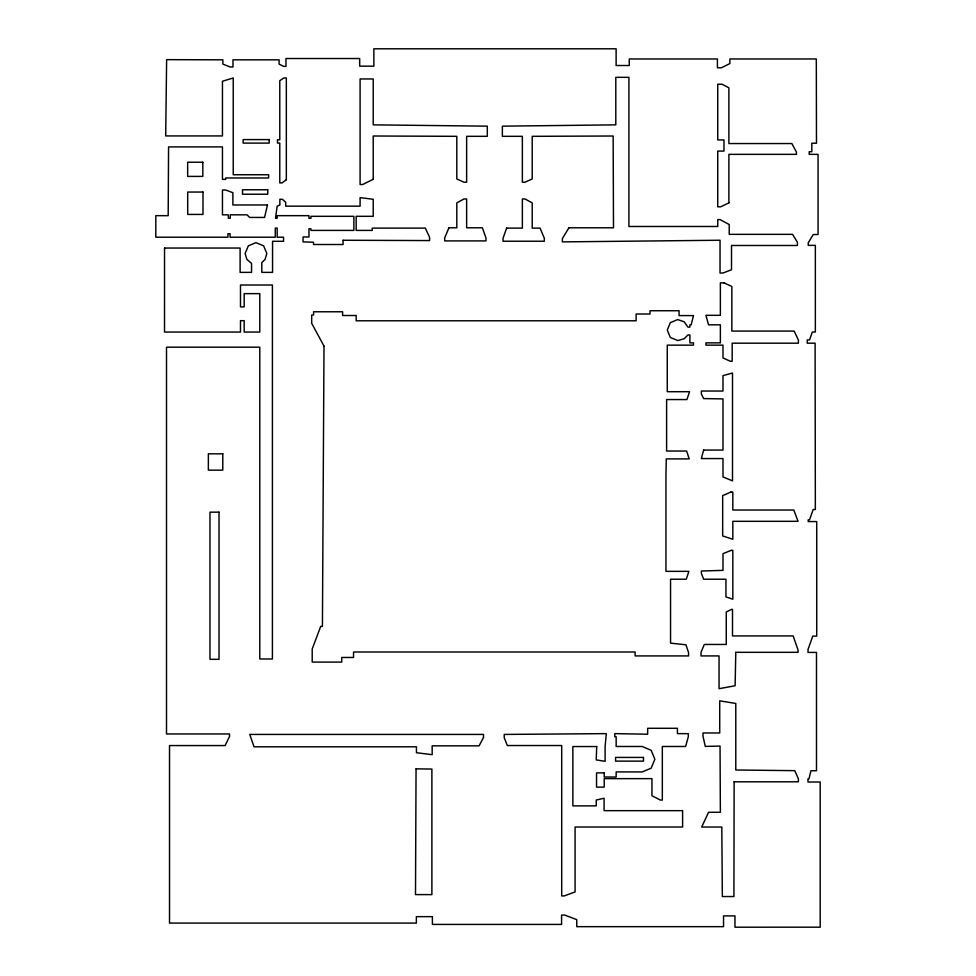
<?xml version="1.0" encoding="UTF-8"?>
<svg xmlns="http://www.w3.org/2000/svg" width="976" height="976" viewBox="0 0 976 976"><rect width="100%" height="100%" fill="white"/><g stroke="black" fill="none" stroke-linecap="round" stroke-linejoin="round"><path stroke-width="1.46" d="M164.541 248.038L164.517 332.06L240.486 332.06L240.486 320.677L244.171 320.677L244.171 332.06L259.799 332.06L259.799 293.642L244.171 293.642L244.171 306.879L240.486 306.879L240.486 285.016L272.414 285.016L272.414 658.983L259.799 658.983L259.799 347.188L166.506 347.188L166.506 733.952L229.555 733.952L229.555 736.441L225.102 745.566L169.519 745.566L169.519 923.089L416.362 923.089L416.362 916.647L432.405 916.647L432.405 924.418L561.578 924.418L561.578 915.073L564.738 915.073L576.767 919.648L576.767 926.663L723.545 926.663L723.545 915.891L734.965 915.891L734.965 927.2L820.194 927.188L820.194 782.008L807.982 782.008L807.982 778.86L808.97 778.86L810.934 770.747L816.497 770.747L816.497 652.419L808.018 652.419L808.018 649.455L812.776 636.145L816.717 636.145L816.717 521.562L808.189 521.562L808.189 519.83L809.507 519.83L813.191 509.521L815.35 509.521L815.106 343.186L807.237 343.186L807.237 339.904L809.543 339.904L812.313 332.035L815.35 332.035L815.35 245.366L808.238 245.366L808.238 242.817L813.264 234.533L818.059 234.533L818.059 154.354L809.214 154.354L809.214 151.731L811.837 151.731L811.837 143.216L816.485 143.216L816.314 58.963L729.877 58.963L729.877 63.55L721.349 67.808L717.421 67.808L717.421 58.963L629.264 58.963L629.264 65.514L616.124 65.514L616.124 48.8L373.869 48.8L373.869 66.173L359.68 66.173L359.68 58.523L285.968 58.523L285.968 66.392L283.674 66.392L279.087 64.123L279.087 59.829L232.983 59.829L232.983 66.99L230.19 66.99L222.87 64.123L222.87 59.829L166.628 59.646L165.7 135.932L222.455 135.932L222.455 81.252L233.24 77.97L233.24 174.741L268.632 174.741L268.632 177.974L225.688 177.974L225.688 179.364L222.455 179.364L222.455 146.9L168.567 146.9L168.189 215.659L155.806 215.659L155.806 237.217L227.933 237.217L227.933 233.752L230.092 233.752L230.092 237.217L275.256 237.217L275.256 228.079L277.172 228.079L277.172 237.217L283.54 237.217L283.54 241.304L272.56 241.304L272.56 272.377L261.8 272.377L261.8 262.654L265.082 259.396L266.826 253.504L263.654 245.842L255.98 242.658L248.319 245.842L245.135 253.504L246.879 259.396L251.552 263.398L251.552 272.377L240.108 272.377L240.108 248.038L164.541 248.038M604.205 772.882L604.205 777.018L616.161 777.018L616.161 771.906L642.171 771.943L651.138 768.222L654.859 759.255L651.138 750.276L642.171 746.481L616.161 746.481L616.161 736.77L614.77 736.77L614.831 733.623L647.649 734.22L647.649 728.291L677.429 728.291L677.429 733.623L688.3 733.671L688.3 736.77L685.64 746.481L662.326 746.481L662.326 800.076L660.374 800.076L651.956 795.745L651.956 778.641L604.205 778.641L604.205 787.132L596.543 787.132L596.543 772.882L604.205 772.882M734.135 781.813L733.928 896.541L722.338 896.541L721.801 827.05L701.683 827.05L708.564 812.288L720.373 812.288L720.044 746.079L705.294 746.408L703.001 736.246L703.001 732.964L719.715 732.964L719.715 700.829L735.782 703.452L735.782 770.003L794.781 770.662L798.392 778.86L798.392 781.813L734.135 781.813M416.057 768.844L415.495 894.602L431.892 894.602L431.892 769.064L416.057 768.844M324.008 346.114L322.422 626.409L320.701 626.409L312.21 648.991L312.21 662.094L341.734 662.094L341.734 657.47L353.544 657.47L353.544 651.992L635.132 651.992L635.132 655.921L688.568 655.921L688.568 652.651L685.945 644.782L670.549 643.135L670.549 579.219L686.274 579.219L688.897 571.35L665.949 571.35L665.949 474.641L666.279 458.903L689.227 458.903L686.604 451.034L666.608 451.034L666.608 399.562L686.933 399.562L689.556 391.705L667.267 391.705L667.267 345.15L693.485 345.15L693.485 342.857L689.886 342.857L689.886 334.988L687.921 334.988L684.188 338.745L677.759 340.563L670.341 337.489L667.267 330.071L670.341 322.653L677.759 319.579L684.188 321.787L687.921 327.119L689.886 327.119L689.886 324.825L691.191 324.825L693.485 315.59L679.064 315.59L679.064 310.734L650.04 310.734L650.04 314.004L636.12 314.004L636.12 320.787L356.167 320.787L356.167 315.504L342.613 315.504L342.613 311.771L313.613 311.771L313.613 314.992L311.686 314.992L311.686 323.3L324.008 346.114M343.125 240.255L343.052 244.512L313.54 244.512L313.54 242.219L303.06 241.889L303.06 236.973L308.953 236.973L308.953 228.774L310.917 228.774L310.917 230.409L353.873 230.409L353.873 216.318L310.917 216.318L310.917 218.282L308.953 218.282L308.953 215.659L277.16 215.659L277.16 218.282L275.513 218.282L277.16 206.156L279.856 204.997L279.856 199.275L282.345 199.275L285.675 202.215L285.675 206.156L360.095 206.156L360.095 197.628L373.21 199.275L373.21 216.318L356.167 216.318L356.167 230.409L372.222 230.409L372.222 228.116L425.329 228.116L429.599 237.302L429.599 240.572L343.125 240.255M735.782 652.322L735.123 685.75L719.056 688.702L719.056 655.921L701.024 655.921L701.024 652.322L704.306 644.453L726.266 644.453L726.266 612.001L731.512 609.378L732.5 609.378L732.5 635.925L793.146 635.925L798.063 650.028L798.063 652.322L735.782 652.322M596.714 746.542L596.238 759.901L605.108 761.329L605.108 746.542L606.316 733.623L504.226 734.428L504.226 737.71L507.313 745.53L561.7 745.53L561.7 895.931L564.177 895.931L575.084 891.942L575.084 827.014L682.614 827.014L682.614 810.653L604.083 810.653L604.083 798.222L596.238 800.039L596.238 805.883L572.863 805.883L572.863 746.542L596.714 746.542M267.461 204.972L264.557 217.441L249.563 217.441L247.074 214.83L230.263 214.83L230.263 218.197L228.311 218.197L228.311 214.83L222.455 214.83L222.455 190.003L225.688 190.003L232.874 192.711L232.874 204.972L267.461 204.972M506.629 228.116L503.03 238.278L503.03 241.231L544.327 241.231L544.327 238.278L540.07 228.116L532.201 228.116L532.201 202.874L524.99 198.945L522.367 198.945L522.367 228.116L506.629 228.116M703.647 450.058L701.354 458.574L722.996 458.574L722.996 476.935L732.5 480.863L732.5 373.015L722.996 375.638L722.996 391.047L701.354 391.047L701.354 393.999L703.647 398.586L722.996 398.916L722.996 450.058L703.647 450.058M448.936 227.786L444.678 237.949L444.678 240.901L485.975 240.901L485.975 237.949L482.376 227.786L466.638 227.786L466.638 198.945L464.015 198.945L456.805 202.874L456.805 227.786L448.936 227.786M483.51 737.429L479.118 745.835L432.161 745.835L432.161 754.68L416.459 752.728L416.459 746.811L254.041 746.811L249.758 734.428L483.51 734.428L483.51 737.429M568.923 227.786L562.359 238.608L562.359 241.889L720.044 240.242L720.044 273.024L722.996 273.024L731.512 269.754L731.512 245.488L797.404 245.488L797.404 242.219L792.549 234.35L729.218 234.35L729.218 224.517L720.044 219.6L717.75 219.6L717.75 226.481L628.91 226.481L628.91 77.324L615.795 77.324L615.795 124.855L502.372 126.16L502.372 136.323L522.367 136.323L522.367 182.219L524.99 182.219L532.201 178.95L532.201 136.323L613.148 136.006L613.501 227.786L568.923 227.786M286.334 179.743L282.101 182.902L279.783 182.902L279.783 143.057L277.489 143.057L277.489 139.763L279.783 139.763L279.783 80.679L283.833 77.97L286.334 77.97L286.334 179.743M373.21 179.267L362.718 184.513L360.095 184.513L360.095 78.958L373.21 78.958L373.21 124.855L487.292 126.16L487.292 136.323L466.638 136.323L466.638 182.219L464.015 182.219L456.805 178.95L456.805 136.323L373.21 136.006L373.21 179.267M728.889 202.874L720.703 206.814L717.75 206.814L717.75 151.085L723.972 151.085L723.972 139.934L717.75 139.934L717.75 84.204L722.008 84.204L728.889 87.816L728.889 143.545L791.841 143.545L796.428 152.061L796.428 154.354L728.889 154.354L728.889 202.874M730.865 492.05L722.667 495.625L722.667 535.946L732.83 539.264L732.83 521.318L798.063 521.318L793.805 510.021L732.83 510.021L732.83 492.063L730.865 492.05M731.195 550.366L722.996 553.648L722.996 570.362L701.354 571.021L701.354 573.315L703.647 579.219L725.949 579.219L725.949 596.922L732.83 599.215L732.83 550.366L731.195 550.366M269.169 139.592L243.134 139.592L243.134 143.094L269.169 143.094L269.169 139.592M202.825 162.223L187.66 162.223L187.66 176.4L202.825 176.4L202.825 162.223M267.753 189.783L242.512 189.783L242.512 194.212L267.753 194.212L267.753 189.783M202.996 192.052L187.697 192.052L187.697 214.427L202.996 214.427L202.996 192.052M723.972 282.869L720.373 282.869L720.373 315.321L705.941 315.321L708.564 324.825L720.373 324.825L720.373 342.857L705.941 342.857L705.941 345.15L722.996 345.15L722.996 357.936L730.207 361.218L732.171 361.218L732.171 343.186L798.392 343.186L798.392 340.014L794.135 331.059L731.841 331.059L731.841 286.468L723.972 282.869M222.784 453.816L208.364 453.816L208.364 470.151L222.784 470.151L222.784 453.816M219.014 512.156L209.974 512.156L209.974 659.325L219.014 659.325L219.014 512.156M643.489 757.425L615.575 757.425L615.575 761.134L643.489 761.134L643.489 757.425"/></g></svg>
